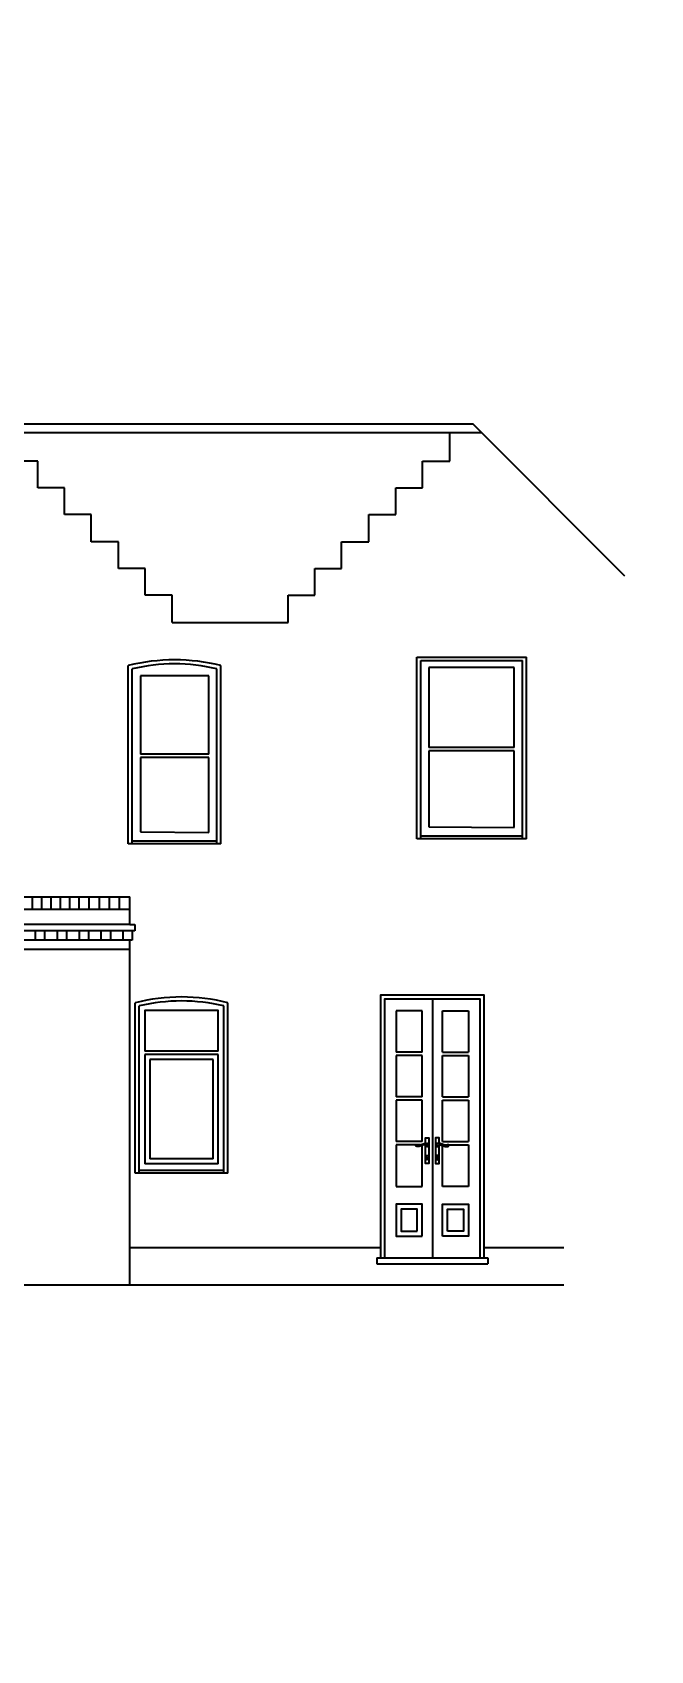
# Model space of a CAD drawing. Header units: millimetres. Extents: x -5841 to 140562, y 1006 to 102310.
# Drawn here: x 24546 to 29485, y 17343 to 30273 of the extents above; entities that cross this region are included whole.
import ezdxf

# ---------------------------------------------------------------- set-up
doc = ezdxf.new("R2010")
doc.units = ezdxf.units.MM
doc.header["$LTSCALE"] = 10
doc.layers.add('CONCEPT HOUSE', color=7, linetype='Continuous')
doc.styles.add('1-20', font='romans.shx', dxfattribs={"width": 0.8, "height": 35})
doc.styles.get("Standard").update_dxf_attribs({"font": 'arial.ttf'})
doc.dimstyles.new('1-20', dxfattribs={"dimtxt": 35, "dimasz": 40, "dimexe": 40, "dimexo": 40, "dimgap": 40, "dimtad": 1, "dimdec": 0, "dimzin": 0, "dimdsep": 46, "dimtxsty": '1-20', "dimblk": 'OBLIQUE', "dimcen": 40, "dimdle": 40, "dimclrd": 251, "dimclre": 251, "dimclrt": 251, "dimadec": 0, "dimazin": 0, "dimtfac": 1, "dimtdec": 0, "dimtix": 1, "dimtmove": 1, "dimatfit": 3, "dimfxl": 1, "dimtolj": 1, "dimtzin": 0, "dimlwd": 25, "dimarcsym": 0})
doc.dimstyles.get("Standard").update_dxf_attribs({"dimtxt": 0.18, "dimasz": 0.18, "dimexe": 0.18, "dimexo": 0.0625, "dimgap": 0.09, "dimtad": 0, "dimtih": 1, "dimtoh": 1, "dimdec": 4, "dimzin": 0, "dimdsep": 46, "dimtxsty": 'Standard', "dimcen": 0.09, "dimadec": 0, "dimazin": 0, "dimtfac": 1, "dimtdec": 4, "dimtofl": 0, "dimtmove": 0, "dimatfit": 3, "dimfxl": 1, "dimtolj": 1, "dimtzin": 0, "dimarcsym": 0})

# ---------------------------------------------------------------- blocks, each defined once
blk = doc.blocks.new('*D')
at = {"color": 0}
for p, q in [((14814, 14384), (14814, 14508)), ((14814, 14508), (15072, 14508)), ((15073, 14508), (15331, 14508)), ((15331, 14384), (15331, 14508))]:
    blk.add_line(p, q, dxfattribs=at)
for points in [[(14814, 14508), (14814, 14508), (14814, 14508)], [(15331, 14508), (15331, 14508), (15331, 14508)]]:
    blk.add_solid(points, dxfattribs=at)
at = {"layer": 'CONCEPT HOUSE', "color": 0}
for p, q in [((62787, 65690), (62787, 58835)), ((63894, 65650), (62747, 65650)), ((62773, 65664), (62801, 65636)), ((62787, 62262), (62671, 62535)), ((63894, 58875), (62747, 58875)), ((62773, 58889), (62801, 58861)), ((11739, 15660), (12012, 15777)), ((14454, 15660), (9024, 15660)), ((9050, 15646), (9078, 15674)), ((9064, 15243), (9064, 15700)), ((14400, 15646), (14428, 15674)), ((14414, 15243), (14414, 15700)), ((7254, 14134), (6768, 14134)), ((6794, 14148), (6822, 14120)), ((6808, 14174), (6808, 8989)), ((6808, 11582), (6691, 11855)), ((15124, 9699), (22554, 9699)), ((15150, 9685), (15178, 9713)), ((15164, 9419), (15164, 9739)), ((18839, 9699), (19112, 9815)), ((22500, 9685), (22528, 9713)), ((22514, 9339), (22514, 9739)), ((7254, 9029), (6768, 9029)), ((6794, 9043), (6822, 9015)), ((9464, 7725), (9464, 6739)), ((22864, 7725), (22864, 6739)), ((16164, 6779), (16495, 6896)), ((9424, 6779), (22904, 6779)), ((9450, 6765), (9478, 6793)), ((22850, 6765), (22878, 6793))]:
    blk.add_line(p, q, dxfattribs=at)
at = {"color": 0, "insert": (15072, 14508), "char_height": 0.18, "attachment_point": 5}
blk.add_mtext('517.2008', dxfattribs=at)
at = {"layer": 'CONCEPT HOUSE', "color": 0, "char_height": 150, "attachment_point": 5, "rotation": 90}
for s, insert in [('6775', (62671, 62262)), ('5105', (6691, 11582))]:
    blk.add_mtext(s, dxfattribs=dict(at, insert=insert))
at = {"layer": 'CONCEPT HOUSE', "color": 0, "char_height": 150, "attachment_point": 5}
for s, insert in [('5350', (11739, 15777)), ('7350', (18839, 9815)), ('13400', (16164, 6896))]:
    blk.add_mtext(s, dxfattribs=dict(at, insert=insert))
blk = doc.blocks.new('_Oblique')
at = {"color": 0}
blk.add_line((-0.35, -0.35), (0.35, 0.35), dxfattribs=at)

msp = doc.modelspace()

# ---------------------------------------------------------------- linework, layer by layer
at = {"layer": 'CONCEPT HOUSE', "color": 140, "ltscale": 10}
for p, q in [((24117.70825, 27075.56795), (28133.34916, 27075.56795)), ((24187.70825, 27145.56795), (28063.34916, 27145.56795)), ((27879.90102, 26847.57847), (27879.90102, 27075.56795)), ((29279.70798, 25929.20913), (28063.34916, 27145.56795)), ((24589.68544, 26847.57847), (24371.15639, 26847.57847)), ((24589.68544, 26634.78644), (24589.68544, 26847.57847)), ((27661.37197, 26634.78644), (27661.37197, 26847.57847)), ((27661.37197, 26847.57847), (27879.90102, 26847.57847)), ((24802.48747, 26634.78644), (24589.68544, 26634.78644)), ((24802.48747, 26420.89275), (24802.48747, 26634.78644)), ((27448.56994, 26420.89275), (27448.56994, 26634.78644)), ((27448.56994, 26634.78644), (27661.37197, 26634.78644)), ((25016.37116, 26420.89275), (24802.48747, 26420.89275)), ((25016.37116, 26202.3637), (25016.37116, 26420.89275)), ((27234.68625, 26202.3637), (27234.68625, 26420.89275)), ((27234.68625, 26420.89275), (27448.56994, 26420.89275)), ((25234.90021, 26202.3637), (25016.37116, 26202.3637)), ((25234.90021, 25989.57167), (25234.90021, 26202.3637)), ((27016.1572, 25989.57167), (27016.1572, 26202.3637)), ((27016.1572, 26202.3637), (27234.68625, 26202.3637)), ((25447.70224, 25989.57167), (25234.90021, 25989.57167)), ((25447.70224, 25775.67798), (25447.70224, 25989.57167)), ((26803.35517, 25775.67798), (26803.35517, 25989.57167)), ((26803.35517, 25989.57167), (27016.1572, 25989.57167)), ((25661.58593, 25775.67798), (25447.70224, 25775.67798)), ((25661.58593, 25558.97798), (25661.58593, 25775.67798)), ((26589.47148, 25558.97798), (26589.47148, 25775.67798)), ((26589.47148, 25775.67798), (26803.35517, 25775.67798)), ((25661.58593, 25558.97798), (26589.47148, 25558.97798)), ((27616.56751, 23830.86047), (27616.56751, 25280.56876)), ((27616.56751, 25280.56876), (28492.40222, 25280.56876)), ((27648.56751, 23830.86047), (27648.56751, 25254.51302)), ((27648.56751, 25254.51302), (28460.40222, 25254.51302)), ((28460.40222, 23830.86047), (28460.40222, 25254.51302)), ((28492.40222, 23830.86047), (28492.40222, 25280.56876)), ((25311.93592, 23791.02404), (25311.93592, 25213.73233)), ((25343.93592, 23791.02404), (25343.93592, 25187.67658)), ((25954.15499, 25132.47318), (25408.93592, 25132.47318)), ((26019.15499, 23791.02404), (26019.15499, 25187.67658)), ((26051.15499, 23791.02404), (26051.15499, 25213.73233)), ((28395.40222, 25199.30961), (27713.56751, 25199.30961)), ((25954.15499, 24505.49884), (25408.93592, 24505.49884)), ((25954.15499, 24479.49884), (25408.93592, 24479.49884)), ((28395.40222, 24558.83528), (27713.56751, 24558.83528)), ((28395.40222, 24532.83528), (27713.56751, 24532.83528)), ((26019.15499, 23811.02404), (25343.93592, 23811.02404)), ((28492.40222, 23830.86047), (27616.56751, 23830.86047)), ((28460.40222, 23850.86047), (27648.56751, 23850.86047)), ((26051.15499, 23791.02404), (25311.93592, 23791.02404)), ((22863.78969, 23369.23517), (25323.66226, 23366.27014)), ((25323.66226, 23144.23517), (25323.66226, 23366.27014)), ((25323.66226, 23266.27017), (22863.78969, 23266.27017)), ((25323.66226, 23144.23517), (22863.78969, 23144.23517)), ((25323.66226, 23094.23517), (22863.78969, 23094.23517)), ((25343.66226, 23019.23517), (22863.78969, 23019.23517)), ((25323.66226, 23144.23517), (25363.66226, 23144.23517)), ((25363.66226, 23094.23517), (25323.66226, 23094.23517)), ((25323.66226, 20264.83296), (25323.66226, 23019.23517)), ((25343.66226, 23094.23517), (25343.66226, 23019.23517)), ((25363.66226, 23144.23517), (25363.66226, 23094.23517)), ((25323.66226, 22944.23517), (22863.78969, 22944.23517)), ((25367.93854, 21159.35853), (25367.93854, 22520.34754)), ((26107.15761, 21159.35853), (26107.15761, 22520.34754)), ((27741.31213, 22551.13605), (27741.31213, 20483.13605)), ((25399.93854, 21159.35853), (25399.93854, 22494.29179)), ((26075.15761, 21159.35853), (26075.15761, 22494.29179)), ((27659.31213, 22456.13605), (27451.65489, 22456.13605)), ((27451.65489, 22456.13605), (27451.65489, 22124.88605)), ((27659.31213, 22124.88605), (27659.31213, 22456.13605)), ((27823.31213, 22456.13605), (28030.96938, 22456.13605)), ((27823.31213, 22124.88605), (27823.31213, 22456.13605)), ((28030.96938, 22456.13605), (28030.96938, 22124.88605)), ((26030.15761, 22133.20077), (25444.93854, 22133.20077)), ((27659.31213, 22124.88605), (27451.65489, 22124.88605)), ((27823.31213, 22124.88605), (28030.96938, 22124.88605)), ((26030.15761, 22107.20077), (25444.93854, 22107.20077)), ((25990.15761, 22067.20077), (25484.93854, 22067.20077)), ((27659.31213, 22098.88605), (27451.65489, 22098.88605)), ((27451.65489, 22098.88605), (27451.65489, 21767.63605)), ((27659.31213, 21767.63605), (27659.31213, 22098.88605)), ((27823.31213, 22098.88605), (28030.96938, 22098.88605)), ((27823.31213, 21767.63605), (27823.31213, 22098.88605)), ((28030.96938, 22098.88605), (28030.96938, 21767.63605)), ((27659.31213, 21767.63605), (27451.65489, 21767.63605)), ((27659.31213, 21741.63605), (27451.65489, 21741.63605)), ((27451.65489, 21741.63605), (27451.65489, 21410.38605)), ((27659.31213, 21410.38605), (27659.31213, 21741.63605)), ((27823.31213, 21767.63605), (28030.96938, 21767.63605)), ((27823.31213, 21741.63605), (28030.96938, 21741.63605)), ((27823.31213, 21410.38605), (27823.31213, 21741.63605)), ((28030.96938, 21741.63605), (28030.96938, 21410.38605)), ((27659.31213, 21410.38605), (27451.65489, 21410.38605)), ((27647.07792, 21384.38605), (27451.65489, 21384.38605)), ((27451.65489, 21384.38605), (27451.65489, 21053.13605)), ((27659.31213, 21053.13605), (27659.31213, 21379.3288)), ((27823.31213, 21410.38605), (28030.96938, 21410.38605)), ((27823.31213, 21053.13605), (27823.31213, 21378.51845)), ((27832.89076, 21384.38605), (28030.96938, 21384.38605)), ((28030.96938, 21384.38605), (28030.96938, 21053.13605)), ((26030.15761, 21233.98221), (25444.93854, 21233.98221)), ((25990.15761, 21273.65629), (25484.93854, 21273.65629)), ((26107.15761, 21159.35853), (25367.93854, 21159.35853)), ((26075.15761, 21179.35853), (25399.93854, 21179.35853)), ((27451.65489, 21053.13605), (27659.31213, 21053.13605)), ((28030.96938, 21053.13605), (27823.31213, 21053.13605)), ((27297.65489, 20483.13605), (28184.96938, 20483.13605)), ((27297.65489, 20483.13605), (27297.65489, 20433.13605)), ((27297.65489, 20433.13605), (28184.96938, 20433.13605)), ((28184.96938, 20483.13605), (28184.96938, 20433.13605)), ((6755.38936, 20264.83296), (28791.02701, 20264.83296))]:
    msp.add_line(p, q, dxfattribs=at)
at = {"layer": 'CONCEPT HOUSE', "color": 140, "ltscale": 10, "transparency": 33554559}
for p, q in [((24545.66226, 23266.32662), (24545.66226, 23366.27014)), ((24620.66226, 23266.32662), (24620.66226, 23366.27014)), ((24695.66226, 23266.32662), (24695.66226, 23366.27014)), ((24770.66226, 23266.32662), (24770.66226, 23366.27014)), ((24845.66226, 23266.32662), (24845.66226, 23366.27014)), ((24920.66226, 23266.32662), (24920.66226, 23366.27014)), ((25000.66226, 23266.32662), (25000.66226, 23366.27014)), ((25080.66226, 23266.32662), (25080.66226, 23366.27014)), ((25160.66226, 23266.32662), (25160.66226, 23366.27014)), ((25240.66226, 23266.32662), (25240.66226, 23366.27014)), ((24568.66226, 23094.23517), (24568.66226, 23019.23517)), ((24643.66226, 23094.23517), (24643.66226, 23019.23517)), ((24743.66226, 23094.23517), (24743.66226, 23019.23517)), ((24818.66226, 23094.23517), (24818.66226, 23019.23517)), ((24918.66226, 23094.23517), (24918.66226, 23019.23517)), ((24993.66226, 23094.23517), (24993.66226, 23019.23517)), ((25093.66226, 23094.23517), (25093.66226, 23019.23517)), ((25168.66226, 23094.23517), (25168.66226, 23019.23517)), ((25268.66226, 23094.23517), (25268.66226, 23019.23517))]:
    msp.add_line(p, q, dxfattribs=at)
at = {"layer": 'CONCEPT HOUSE', "color": 140, "ltscale": 10}
for points in [[(25408.93592, 25132.47318), (25408.93592, 24505.49884)], [(25954.15499, 24505.49884), (25954.15499, 25132.47318)], [(27713.56751, 25199.30961), (27713.56751, 24558.83528)], [(28395.40222, 24558.83528), (28395.40222, 25199.30961)], [(25408.93592, 24479.49884), (25408.93592, 23885.48475)], [(25954.15499, 23881.02404), (25954.15499, 24479.49884)], [(27713.56751, 24532.83528), (27713.56751, 23925.32119)], [(28395.40222, 23920.86047), (28395.40222, 24532.83528)], [(27713.56751, 23925.32119), (28395.40222, 23920.86047)], [(25408.93592, 23885.48475), (25954.15499, 23881.02404)], [(27329.65489, 20483.13605), (27329.65489, 22583.13605), (28152.96938, 22583.13605), (28152.96938, 20483.13605)], [(27361.65489, 20483.13605), (27361.65489, 22551.13605), (28120.96938, 22551.13605), (28120.96938, 20483.13605)], [(26030.15761, 22133.20077), (26030.15761, 22459.08839), (25444.93854, 22459.08839), (25444.93854, 22133.20077)], [(25444.93854, 22107.20077), (25444.93854, 21233.98221)], [(25484.93854, 22067.20077), (25484.93854, 21273.65629)], [(25990.15761, 21273.65629), (25990.15761, 22067.20077)], [(26030.15761, 21233.98221), (26030.15761, 22107.20077)], [(27685.10269, 21395.82509), (27685.10269, 21441.13605), (27713.10269, 21441.13605), (27713.10269, 21236.13605), (27685.10269, 21236.13605), (27685.10269, 21383.42841)], [(27794.86598, 21395.82509), (27794.86598, 21441.13605), (27766.86598, 21441.13605), (27766.86598, 21236.13605), (27794.86598, 21236.13605), (27794.86598, 21383.42841)], [(25323.66226, 20564.22005), (27329.65489, 20564.22005)], [(28152.96938, 20564.22005), (28791.02701, 20564.22005)]]:
    msp.add_lwpolyline(points, dxfattribs=at)
for points in [[(27705.00384, 21389.36135, -0.9864993612), (27693.37293, 21376.75265), (27687.76401, 21381.98989, 0.2375249694), (27673.82423, 21383.75714), (27637.07655, 21372.54365, -0.1225209294), (27616.61569, 21371.96323, -0.313506995), (27607.98624, 21380.08117, -0.7631630934), (27618.33344, 21385.05144), (27622.58813, 21380.38141, 0.2695670547), (27630.5805, 21378.75701), (27675.53577, 21394.09606, -0.1081830522), (27690.87798, 21395.61288, -0.187737231)], [(27704.35269, 21271.13605, -1), (27693.85269, 21271.13605), (27693.85269, 21284.13605, -3), (27704.35269, 21284.13605)], [(27775.61598, 21271.13605, 1), (27786.11598, 21271.13605), (27786.11598, 21284.13605, 3), (27775.61598, 21284.13605)]]:
    msp.add_lwpolyline(points, format="xyb", close=True, dxfattribs=at)
msp.add_lwpolyline([(27804.82601, 21384.15946), (27842.89212, 21372.54365, 0.1225209294), (27863.35299, 21371.96323, 0.313506995), (27871.98244, 21380.08117, 0.7631630934), (27861.63524, 21385.05144), (27857.38054, 21380.38141, -0.2695670547), (27849.38818, 21378.75701), (27804.43291, 21394.09606, 0.1081830522), (27789.09069, 21395.61288, 0.187737231), (27774.96484, 21389.36135, 0.9864993611), (27786.59574, 21376.75265), (27792.20467, 21381.98989, -0.2375249694), (27806.14445, 21383.75714)], format="xyb", dxfattribs=at)
for points in [[(27659.31213, 20656.13605), (27659.31213, 20910.13605), (27451.65489, 20910.13605), (27451.65489, 20656.13605)], [(27619.31213, 20696.13605), (27619.31213, 20870.13605), (27491.65489, 20870.13605), (27491.65489, 20696.13605)], [(27823.31213, 20656.13605), (27823.31213, 20910.13605), (28030.96938, 20910.13605), (28030.96938, 20656.13605)], [(27863.31213, 20696.13605), (27863.31213, 20870.13605), (27990.96938, 20870.13605), (27990.96938, 20696.13605)]]:
    msp.add_lwpolyline(points, close=True, dxfattribs=at)
for centre, radius, start, end in [((25681.54545, 23743.28538), 1516.1878, 75.89051511, 104.10948489), ((25681.54545, 23775.54032), 1451.93286, 76.55427205, 103.44572795), ((25737.54808, 21049.90059), 1516.1878, 75.89051511, 104.10948489), ((25737.54808, 21082.15553), 1451.93286, 76.55427205, 103.44572795), ((27699.10269, 21383.13605), 12, 183.527906853, 104.832554048), ((27780.86598, 21383.13605), 12, 75.167445949, 356.472093147)]:
    msp.add_arc(centre, radius, start, end, dxfattribs=at)

# ---------------------------------------------------------------- dimensions: what is measured, and where the dimension line sits
at = {"color": 140, "ltscale": 10}
dim = msp.add_linear_dim(base=(15255.22877, 14508.00988), p1=(14813.78969, 14384.34459), p2=(15330.99051, 14384.34459), dimstyle='Standard', override={"dimpost": '<>'}, dxfattribs=at)
dim.commit()
dim.dimension.update_dxf_attribs({"geometry": '*D', "text_midpoint": (15072.3901, 14508.00988), "dimtype": 128})
at = {"layer": 'CONCEPT HOUSE', "color": 140, "ltscale": 10}
for base, p1, p2, middle in [((9063.78969, 15659.95344), (14413.78969, 15203.48064), (9063.78969, 15203.48064), (11738.78969, 15776.59055)), ((22513.78969, 9698.7332), (15163.78969, 9379.34459), (22513.78969, 9298.87511), (18838.78969, 9815.37031)), ((22863.78969, 6778.95432), (9463.78969, 7765.33001), (22863.78969, 7765.33001), (16163.78969, 6895.59143))]:
    dim = msp.add_linear_dim(base=base, p1=p1, p2=p2, dimstyle='1-20', override={"dimtxt": 150, "dimpost": '<>', "dimtxsty": 'Standard'}, dxfattribs=at)
    dim.commit()
    dim.dimension.update_dxf_attribs({"geometry": '*D', "text_midpoint": middle})
dim = msp.add_linear_dim(base=(6807.69457, 9029.34459), p1=(7293.90425, 14134.34459), p2=(7293.90425, 9029.34459), angle=90, dimstyle='1-20', override={"dimtxt": 150, "dimpost": '<>', "dimtxsty": 'Standard'}, dxfattribs=at)
dim.commit()
dim.dimension.update_dxf_attribs({"geometry": '*D', "text_midpoint": (6691.10862, 11581.84459)})
at = {"layer": 'CONCEPT HOUSE', "color": 6, "ltscale": 10}
dim = msp.add_linear_dim(base=(62787.20868, 58875.10169), p1=(63933.6128, 65649.68692), p2=(63933.6128, 58875.10169), angle=90, dimstyle='1-20', override={"dimtxt": 150, "dimpost": '<>', "dimtxsty": 'Standard'}, dxfattribs=at)
dim.commit()
dim.dimension.update_dxf_attribs({"geometry": '*D', "text_midpoint": (62670.62274, 62262.3943)})

doc.saveas('drawing.dxf')
